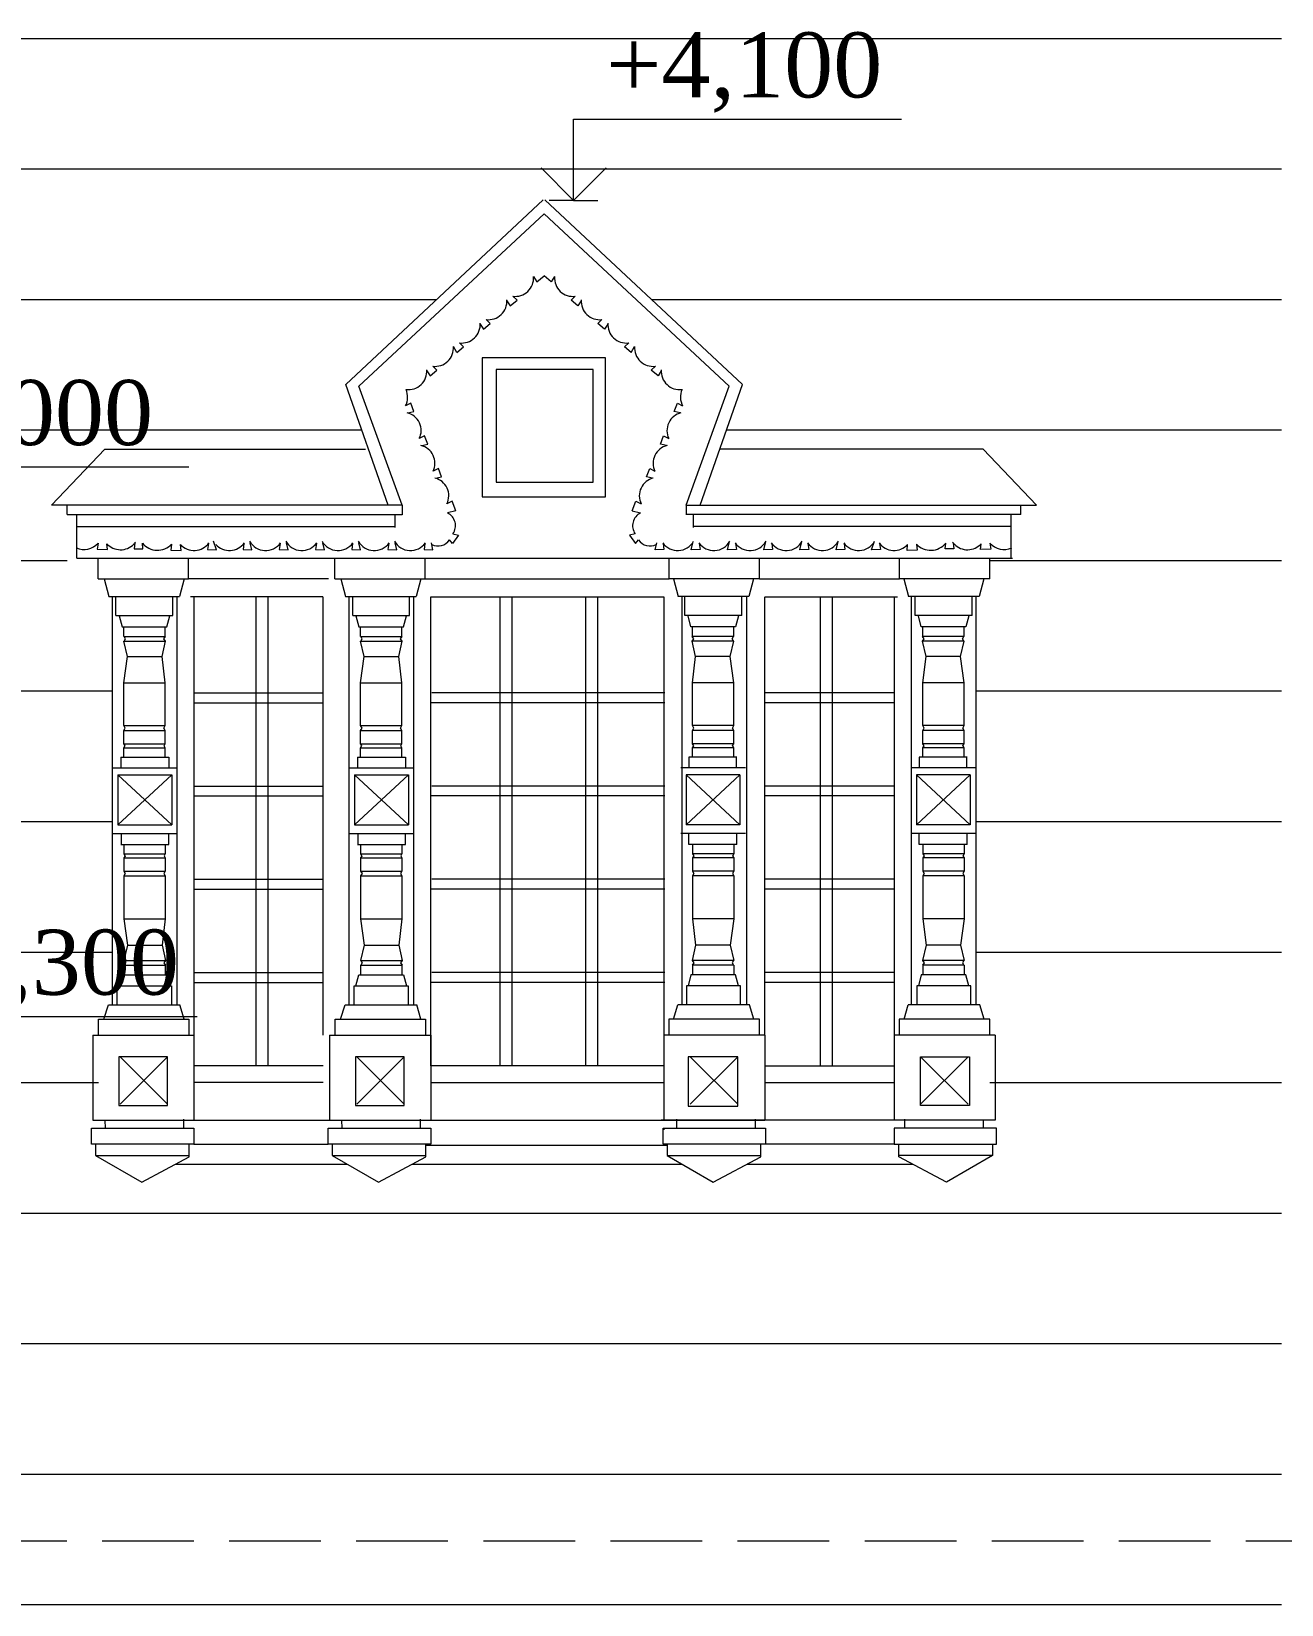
# Model space of a CAD drawing. Header units: millimetres. Extents: x 2399 to 111977, y 1313 to 59551.
# Drawn here: x 94367 to 98215, y 31549 to 36393 of the extents above; entities that cross this region are included whole.
import ezdxf

# ---------------------------------------------------------------- set-up
doc = ezdxf.new("R2010")
doc.units = ezdxf.units.MM
doc.linetypes.add('Невидимая', pattern=[391.222223, 282.222223, -109])
doc.layers.add('dim Level', color=7, linetype='Continuous', lineweight=13)
doc.layers.add('main line', color=7, linetype='Continuous', lineweight=13)
doc.layers.add('hatch1', color=7, linetype='Continuous', lineweight=20, true_color=0x6a6a6a)
doc.styles.add('СГЕНЕРИР_СТИЛЬ_1', font='georgia.ttf')

msp = doc.modelspace()

# ---------------------------------------------------------------- linework, layer by layer
at = {"layer": 'dim Level', "color": 7, "linetype": 'Continuous', "lineweight": 13}
for p, q in [((96035.9725, 35873.1249), (96035.9725, 36123.1249)), ((96035.9725, 36123.1249), (97045.5485, 36123.1249)), ((96035.9725, 35873.1249), (95935.9725, 35973.1249)), ((96135.9725, 35973.1249), (96035.9725, 35873.1249)), ((96035.9725, 35873.1249), (95960.9725, 35873.1249)), ((96035.9725, 35873.1249), (96110.9725, 35873.1249)), ((93791.5169, 35052.6664), (94851.519, 35052.6664)), ((93871.3331, 33360.3535), (94877.0311, 33360.3535))]:
    msp.add_line(p, q, dxfattribs=at)
at = {"layer": 'hatch1', "color": 251, "linetype": 'Continuous', "lineweight": 20, "true_color": 0x6a6a6a}
for p, q in [((95058.0566, 34652.7908), (95058.0566, 33207.9275)), ((95094.9022, 34652.7908), (95094.9022, 33207.9275)), ((95808.6474, 34652.7908), (95808.6474, 33207.9275)), ((95845.493, 34652.7908), (95845.493, 33207.9275)), ((96072.2219, 34652.7908), (96072.2219, 33207.9275)), ((96109.0675, 34652.7908), (96109.0675, 33207.9275)), ((96794.9269, 34652.7908), (96794.9269, 33207.9275)), ((96831.7726, 34652.7908), (96831.7726, 33207.9275)), ((94867.4351, 34356.6717), (95264.9082, 34356.6717)), ((96316.7023, 34356.6717), (95599.1979, 34356.6717)), ((97022.394, 34356.6717), (96624.9209, 34356.6717)), ((94867.4351, 34326.3163), (95264.9082, 34326.3163)), ((96316.7023, 34326.3163), (95596.9639, 34326.3163)), ((97022.394, 34326.3163), (96624.9209, 34326.3163)), ((94867.4351, 34069.5963), (95264.9082, 34069.5963)), ((96316.7023, 34069.5963), (95599.1979, 34069.5963)), ((97022.394, 34069.5963), (96624.9209, 34069.5963)), ((94867.4351, 34039.2408), (95264.9082, 34039.2408)), ((96316.7023, 34039.2408), (95596.9639, 34039.2408)), ((97022.394, 34039.2408), (96624.9209, 34039.2408)), ((94867.4351, 33782.5208), (95264.9082, 33782.5208)), ((96316.7023, 33782.5208), (95599.1979, 33782.5208)), ((97022.394, 33782.5208), (96624.9209, 33782.5208)), ((94867.4351, 33752.1654), (95264.9082, 33752.1654)), ((96316.7023, 33752.1654), (95596.9639, 33752.1654)), ((97022.394, 33752.1654), (96624.9209, 33752.1654)), ((94867.4351, 33495.4454), (95264.9082, 33495.4454)), ((96316.7023, 33495.4454), (95599.1979, 33495.4454)), ((97022.394, 33495.4454), (96624.9209, 33495.4454)), ((94867.4351, 33465.0899), (95264.9082, 33465.0899)), ((96316.7023, 33465.0899), (95596.9639, 33465.0899)), ((97022.394, 33465.0899), (96624.9209, 33465.0899))]:
    msp.add_line(p, q, dxfattribs=at)
at = {"layer": 'main line', "color": 7, "linetype": 'Continuous', "lineweight": 13}
for p, q in [((93664.9716, 36371.6731), (98214.9716, 36371.6731)), ((93664.9716, 35969.8175), (98214.9716, 35969.8175)), ((95334.5149, 35305.8879), (95942.1826, 35874.6615)), ((96555.3142, 35305.8879), (95947.6466, 35874.6615)), ((95374.6475, 35301.3198), (95944.9146, 35831.313)), ((96515.1816, 35301.3198), (95944.9146, 35831.313)), ((95912.5866, 35638.4972), (95922.6018, 35622.4447)), ((95922.6018, 35622.4447), (95944.9146, 35640.7131)), ((95967.2274, 35622.4447), (95944.9146, 35640.7131)), ((95977.2426, 35638.4972), (95967.2274, 35622.4447)), ((93664.9716, 35567.962), (95614.5102, 35567.962)), ((95830.5634, 35564.1269), (95840.5786, 35548.0743)), ((95840.5786, 35548.0743), (95861.7041, 35565.3707)), ((95861.7041, 35565.3707), (95848.6833, 35577.9728)), ((96028.125, 35565.3707), (96041.1458, 35577.9728)), ((96049.2505, 35548.0743), (96028.125, 35565.3707)), ((96059.2658, 35564.1269), (96049.2505, 35548.0743)), ((96275.3189, 35567.962), (98214.9716, 35567.962)), ((95779.542, 35493.5622), (95766.5212, 35506.1643)), ((96110.2871, 35493.5622), (96123.3079, 35506.1643)), ((95748.4013, 35492.3184), (95758.4166, 35476.2659)), ((95758.4166, 35476.2659), (95779.542, 35493.5622)), ((96131.4126, 35476.2659), (96110.2871, 35493.5622)), ((96141.4278, 35492.3184), (96131.4126, 35476.2659)), ((95676.2545, 35404.4574), (95666.1004, 35423.0717)), ((95676.2545, 35404.4574), (95697.38, 35421.7537)), ((95697.38, 35421.7537), (95684.3592, 35434.3558)), ((96192.4492, 35421.7537), (96205.47, 35434.3558)), ((96213.5747, 35404.4574), (96192.4492, 35421.7537)), ((96213.5747, 35404.4574), (96223.7288, 35423.0717)), ((95615.2179, 35349.9452), (95602.1971, 35362.5473)), ((95754.4512, 35388.2633), (95754.4512, 34959.9544)), ((96134.3204, 35388.2633), (95754.4512, 35388.2633)), ((96134.3204, 34959.9544), (96134.3204, 35388.2633)), ((96274.6113, 35349.9452), (96287.6321, 35362.5473)), ((95584.0772, 35348.7014), (95594.0924, 35332.6489)), ((95594.0924, 35332.6489), (95615.2179, 35349.9452)), ((95797.792, 35352.5709), (95797.792, 35005.8447)), ((96096.0785, 35352.5709), (95797.792, 35352.5709)), ((96096.0785, 35005.8447), (96096.0785, 35352.5709)), ((96295.7367, 35332.6489), (96274.6113, 35349.9452)), ((96305.752, 35348.7014), (96295.7367, 35332.6489)), ((95464.8185, 34934.342), (95334.5149, 35305.8879)), ((95464.8185, 34934.342), (95334.5149, 35305.8879)), ((95507.7738, 34934.342), (95374.6475, 35301.3198)), ((96382.0554, 34934.342), (96515.1816, 35301.3198)), ((96425.0107, 34934.342), (96555.3142, 35305.8879)), ((95534.4152, 35248.4025), (95518.378, 35239.9667)), ((95525.8751, 35218.4299), (95544.252, 35222.9332)), ((95544.252, 35222.9332), (95534.4152, 35248.4025)), ((96345.5772, 35222.9332), (96355.414, 35248.4025)), ((96363.954, 35218.4299), (96345.5772, 35222.9332)), ((96355.414, 35248.4025), (96371.4511, 35239.9667)), ((93664.9716, 35166.1065), (95383.5372, 35166.1065)), ((95576.9849, 35147.9292), (95560.9477, 35139.4934)), ((95568.4449, 35117.9566), (95586.8217, 35122.4599)), ((95586.8217, 35122.4599), (95576.9849, 35147.9292)), ((96303.0075, 35122.4599), (96312.8443, 35147.9292)), ((96321.3843, 35117.9566), (96303.0075, 35122.4599)), ((96312.8443, 35147.9292), (96328.8814, 35139.4934)), ((96506.292, 35166.1065), (98214.9716, 35166.1065)), ((94429.3019, 34934.342), (94593.226, 35107.5407)), ((94593.226, 35107.5407), (95394.9116, 35107.5407)), ((97296.6031, 35107.5407), (96485.7526, 35107.5407)), ((97460.5272, 34934.342), (97296.6031, 35107.5407)), ((95619.5546, 35047.4559), (95603.5175, 35039.0201)), ((95611.0146, 35017.4833), (95629.3914, 35021.9866)), ((95629.3914, 35021.9866), (95619.5546, 35047.4559)), ((96260.4377, 35021.9866), (96270.2745, 35047.4559)), ((96278.8146, 35017.4833), (96260.4377, 35021.9866)), ((96270.2745, 35047.4559), (96286.3117, 35039.0201)), ((95797.792, 35005.8447), (96096.0785, 35005.8447)), ((94966.6595, 34934.342), (94429.3019, 34934.342)), ((95507.7738, 34934.342), (94429.3019, 34934.342)), ((94477.1753, 34906.1896), (94477.1753, 34934.342)), ((95507.7738, 34934.342), (95507.7738, 34904.8465)), ((95662.1243, 34946.9826), (95646.0872, 34938.5468)), ((95673.3002, 34917.4254), (95662.1243, 34946.9826)), ((95754.4512, 34959.9544), (96134.3204, 34959.9544)), ((96216.529, 34917.4254), (96227.7048, 34946.9826)), ((96227.7048, 34946.9826), (96243.742, 34938.5468)), ((96382.0554, 34934.342), (97460.5272, 34934.342)), ((96382.0554, 34934.342), (96382.0554, 34904.8465)), ((97412.6539, 34906.1896), (97412.6539, 34934.342)), ((94477.1753, 34906.1896), (95507.7738, 34906.1896)), ((94506.5976, 34771.1319), (94506.5976, 34906.1896)), ((95486.0571, 34906.1896), (95486.0571, 34865.3497)), ((95673.3002, 34917.4254), (95648.171, 34910.707)), ((96216.529, 34917.4254), (96241.6582, 34910.707)), ((97412.6539, 34906.1896), (96382.0554, 34906.1896)), ((96403.7721, 34906.1896), (96403.7721, 34865.3497)), ((97383.2316, 34771.1319), (97383.2316, 34906.1896)), ((94506.5976, 34868.5507), (95486.0571, 34868.5507)), ((95663.2516, 34816.5429), (95653.7062, 34827.8503)), ((95681.8761, 34841.8968), (95663.2516, 34816.5429)), ((95664.5243, 34846.5462), (95681.8761, 34841.8968)), ((96225.3049, 34846.5462), (96207.9531, 34841.8968)), ((96207.9531, 34841.8968), (96226.5775, 34816.5429)), ((96226.5775, 34816.5429), (96236.123, 34827.8503)), ((97383.2316, 34868.5507), (96403.7721, 34868.5507)), ((94572.4279, 34817.3488), (94569.7066, 34798.6249)), ((94569.7066, 34798.6249), (94601.2977, 34797.8933)), ((94601.2977, 34797.8933), (94599.4959, 34815.9241)), ((94685.8249, 34818.8146), (94683.1036, 34800.0907)), ((94683.1036, 34800.0907), (94710.403, 34799.6519)), ((94710.403, 34799.6519), (94708.6012, 34817.6826)), ((94798.6452, 34814.9105), (94795.9239, 34796.1866)), ((94795.9239, 34796.1866), (94827.5149, 34795.4551)), ((94827.5149, 34795.4551), (94825.7131, 34813.4858)), ((94912.0422, 34816.3763), (94909.3209, 34797.6524)), ((94909.3209, 34797.6524), (94936.6203, 34797.2136)), ((94936.6203, 34797.2136), (94927.6917, 34823.714)), ((95021.2471, 34816.3763), (95018.5258, 34797.6524)), ((95018.5258, 34797.6524), (95045.8252, 34797.2136)), ((95045.8252, 34797.2136), (95040.8213, 34819.0214)), ((95132.7272, 34816.3763), (95130.0059, 34797.6524)), ((95130.0059, 34797.6524), (95157.3052, 34797.2136)), ((95157.3052, 34797.2136), (95152.3013, 34819.0214)), ((95244.1564, 34816.3763), (95241.4351, 34797.6524)), ((95241.4351, 34797.6524), (95268.7345, 34797.2136)), ((95268.7345, 34797.2136), (95263.7305, 34819.0214)), ((95355.5856, 34816.3763), (95352.8643, 34797.6524)), ((95352.8643, 34797.6524), (95380.1637, 34797.2136)), ((95380.1637, 34797.2136), (95375.1597, 34819.0214)), ((95467.0148, 34816.3763), (95464.2935, 34797.6524)), ((95464.2935, 34797.6524), (95491.5929, 34797.2136)), ((95491.5929, 34797.2136), (95486.5889, 34819.0214)), ((95578.444, 34816.3763), (95575.7227, 34797.6524)), ((95575.7227, 34797.6524), (95603.0221, 34797.2136)), ((95603.0221, 34797.2136), (95598.0181, 34819.0214)), ((96286.8071, 34797.2136), (96291.811, 34819.0214)), ((96314.1064, 34797.6524), (96286.8071, 34797.2136)), ((96311.3851, 34816.3763), (96314.1064, 34797.6524)), ((96398.2363, 34797.2136), (96403.2402, 34819.0214)), ((96425.5357, 34797.6524), (96398.2363, 34797.2136)), ((96422.8143, 34816.3763), (96425.5357, 34797.6524)), ((96509.6655, 34797.2136), (96514.6694, 34819.0214)), ((96536.9649, 34797.6524), (96509.6655, 34797.2136)), ((96534.2436, 34816.3763), (96536.9649, 34797.6524)), ((96621.0947, 34797.2136), (96626.0987, 34819.0214)), ((96648.3941, 34797.6524), (96621.0947, 34797.2136)), ((96645.6728, 34816.3763), (96648.3941, 34797.6524)), ((96732.5239, 34797.2136), (96737.5279, 34819.0214)), ((96759.8233, 34797.6524), (96732.5239, 34797.2136)), ((96757.102, 34816.3763), (96759.8233, 34797.6524)), ((96843.9531, 34797.2136), (96848.9571, 34819.0214)), ((96871.2525, 34797.6524), (96843.9531, 34797.2136)), ((96868.5312, 34816.3763), (96871.2525, 34797.6524)), ((96953.2089, 34797.2136), (96962.1375, 34823.714)), ((96980.5083, 34797.6524), (96953.2089, 34797.2136)), ((96977.787, 34816.3763), (96980.5083, 34797.6524)), ((97062.3142, 34795.4551), (97064.116, 34813.4858)), ((97093.9053, 34796.1866), (97062.3142, 34795.4551)), ((97091.184, 34814.9105), (97093.9053, 34796.1866)), ((97179.4262, 34799.6519), (97181.228, 34817.6826)), ((97206.7256, 34800.0907), (97179.4262, 34799.6519)), ((97204.0043, 34818.8146), (97206.7256, 34800.0907)), ((97288.5315, 34797.8933), (97290.3333, 34815.9241)), ((97320.1226, 34798.6249), (97288.5315, 34797.8933)), ((97317.4013, 34817.3488), (97320.1226, 34798.6249)), ((93664.9716, 34764.2509), (94477.1753, 34764.2509)), ((94506.5976, 34771.1319), (97386.6401, 34771.1319)), ((94572.4542, 34707.296), (94572.4542, 34771.1319)), ((94850.3493, 34707.296), (94850.3493, 34771.1319)), ((95301.0071, 34707.296), (95301.0071, 34771.1319)), ((95578.9022, 34707.296), (95578.9022, 34771.1319)), ((96330.3947, 34707.296), (96330.3947, 34771.1319)), ((96608.2898, 34707.296), (96608.2898, 34771.1319)), ((97039.4799, 34707.296), (97039.4799, 34771.1319)), ((97317.375, 34707.296), (97317.375, 34771.1319)), ((97317.375, 34764.2509), (98214.9716, 34764.2509)), ((94572.4542, 34707.296), (94850.3493, 34707.296)), ((94590.781, 34707.296), (94605.1095, 34653.8215)), ((94837.5845, 34707.296), (94823.2561, 34653.8215)), ((95281.5394, 34707.296), (94850.3493, 34707.296)), ((95301.0071, 34707.296), (95578.9022, 34707.296)), ((95319.3339, 34707.296), (95333.6624, 34653.8215)), ((95566.1374, 34707.296), (95551.809, 34653.8215)), ((95578.9022, 34707.296), (96330.3947, 34707.296)), ((96608.2898, 34707.296), (96330.3947, 34707.296)), ((96343.1594, 34707.296), (96357.4879, 34653.8215)), ((96589.9629, 34707.296), (96575.6345, 34653.8215)), ((96608.2898, 34707.296), (97039.4799, 34707.296)), ((97317.375, 34707.296), (97039.4799, 34707.296)), ((97052.2446, 34707.296), (97066.5731, 34653.8215)), ((97299.0481, 34707.296), (97284.7197, 34653.8215)), ((94605.1095, 34653.8215), (94823.2561, 34653.8215)), ((94615.517, 34653.8215), (94615.517, 33395.6721)), ((94627.2956, 34594.9878), (94627.2956, 34652.4301)), ((94802.3577, 34594.9878), (94802.3577, 34653.8215)), ((94814.9083, 34653.8215), (94814.9083, 33395.6721)), ((95263.8257, 34652.7908), (94856.9115, 34652.7908)), ((94867.4351, 34652.7908), (94867.4351, 33302.48)), ((95264.9082, 33302.48), (95264.9082, 34652.7908)), ((95333.6624, 34653.8215), (95551.809, 34653.8215)), ((95344.0698, 34653.8215), (95344.0698, 33395.6721)), ((95355.8485, 34594.9878), (95355.8485, 34652.4301)), ((95530.9105, 34594.9878), (95530.9105, 34653.8215)), ((95543.4612, 34653.8215), (95543.4612, 33395.6721)), ((95595.988, 34652.7908), (96313.4925, 34652.7908)), ((95595.988, 33207.9275), (95595.988, 34652.7908)), ((96313.4925, 34652.7908), (96313.4925, 33207.9275)), ((96575.6345, 34653.8215), (96357.4879, 34653.8215)), ((96368.7455, 34653.8215), (96368.7455, 33395.6721)), ((96378.3863, 34594.9878), (96378.3863, 34653.8215)), ((96553.4483, 34594.9878), (96553.4483, 34652.4301)), ((96568.1368, 34653.8215), (96568.1368, 33395.6721)), ((96624.9209, 33302.48), (96624.9209, 34652.7908)), ((96626.0035, 34652.7908), (97032.9177, 34652.7908)), ((97022.394, 34652.7908), (97022.394, 33302.48)), ((97284.7197, 34653.8215), (97066.5731, 34653.8215)), ((97074.9209, 34653.8215), (97074.9209, 33395.6721)), ((97087.4715, 34594.9878), (97087.4715, 34653.8215)), ((97262.5335, 34594.9878), (97262.5335, 34652.4301)), ((97274.3122, 34653.8215), (97274.3122, 33395.6721)), ((94627.2956, 34594.9878), (94802.3577, 34594.9878)), ((94637.1828, 34593.6909), (94646.1431, 34560.2507)), ((94783.5899, 34560.2507), (94792.5502, 34593.6909)), ((95355.8485, 34594.9878), (95530.9105, 34594.9878)), ((95365.7357, 34593.6909), (95374.696, 34560.2507)), ((95512.1428, 34560.2507), (95521.103, 34593.6909)), ((96553.4483, 34594.9878), (96378.3863, 34594.9878)), ((96397.1541, 34560.2507), (96388.1938, 34593.6909)), ((96543.5611, 34593.6909), (96534.6009, 34560.2507)), ((97262.5335, 34594.9878), (97087.4715, 34594.9878)), ((97106.2393, 34560.2507), (97097.279, 34593.6909)), ((97252.6463, 34593.6909), (97243.6861, 34560.2507)), ((94646.1431, 34560.2507), (94783.5899, 34560.2507)), ((94651.864, 34530.5566), (94651.864, 34560.2507)), ((94779.1049, 34529.8867), (94779.1049, 34560.2507)), ((95374.696, 34560.2507), (95512.1428, 34560.2507)), ((95380.4169, 34530.5566), (95380.4169, 34560.2507)), ((95507.6578, 34529.8867), (95507.6578, 34560.2507)), ((96534.6009, 34560.2507), (96397.1541, 34560.2507)), ((96401.6391, 34529.8867), (96401.6391, 34560.2507)), ((96528.88, 34530.5566), (96528.88, 34560.2507)), ((97243.6861, 34560.2507), (97106.2393, 34560.2507)), ((97110.7243, 34529.8867), (97110.7243, 34560.2507)), ((97237.9652, 34530.5566), (97237.9652, 34560.2507)), ((94651.864, 34530.5566), (94779.5077, 34530.5566)), ((94651.864, 34515.8953), (94779.5077, 34515.8953)), ((94662.6169, 34468.966), (94651.864, 34515.8953)), ((94656.4365, 34523.1175), (94652.2668, 34530.5566)), ((94652.2668, 34515.8953), (94656.4365, 34523.1175)), ((94769.1575, 34468.966), (94779.9105, 34515.8953)), ((94774.9932, 34523.0484), (94779.5077, 34530.5566)), ((94779.5077, 34515.8953), (94774.9932, 34523.0484)), ((94779.1049, 34512.3795), (94779.1049, 34516.5335)), ((95380.4169, 34530.5566), (95508.0606, 34530.5566)), ((95391.1698, 34468.966), (95380.4169, 34515.8953)), ((95380.4169, 34515.8953), (95508.0606, 34515.8953)), ((95384.9894, 34523.1175), (95380.8196, 34530.5566)), ((95380.8196, 34515.8953), (95384.9894, 34523.1175)), ((95497.7104, 34468.966), (95508.4633, 34515.8953)), ((95503.5461, 34523.0484), (95508.0606, 34530.5566)), ((95508.0606, 34515.8953), (95503.5461, 34523.0484)), ((95507.6578, 34512.3795), (95507.6578, 34516.5335)), ((96411.5864, 34468.966), (96400.8335, 34515.8953)), ((96405.7508, 34523.0484), (96401.2363, 34530.5566)), ((96528.88, 34530.5566), (96401.2363, 34530.5566)), ((96401.2363, 34515.8953), (96405.7508, 34523.0484)), ((96528.88, 34515.8953), (96401.2363, 34515.8953)), ((96401.6391, 34512.3795), (96401.6391, 34516.5335)), ((96518.1271, 34468.966), (96528.88, 34515.8953)), ((96524.3074, 34523.1175), (96528.4772, 34530.5566)), ((96528.4772, 34515.8953), (96524.3074, 34523.1175)), ((97120.6716, 34468.966), (97109.9187, 34515.8953)), ((97114.836, 34523.0484), (97110.3215, 34530.5566)), ((97237.9652, 34530.5566), (97110.3215, 34530.5566)), ((97110.3215, 34515.8953), (97114.836, 34523.0484)), ((97237.9652, 34515.8953), (97110.3215, 34515.8953)), ((97110.7243, 34512.3795), (97110.7243, 34516.5335)), ((97227.2123, 34468.966), (97237.9652, 34515.8953)), ((97233.3926, 34523.1175), (97237.5624, 34530.5566)), ((97237.5624, 34515.8953), (97233.3926, 34523.1175)), ((94651.864, 34387.5175), (94662.6169, 34468.966)), ((94662.6169, 34468.966), (94769.1575, 34468.966)), ((94779.1049, 34387.5175), (94769.1575, 34468.966)), ((95380.4169, 34387.5175), (95391.1698, 34468.966)), ((95391.1698, 34468.966), (95497.7104, 34468.966)), ((95507.6578, 34387.5175), (95497.7104, 34468.966)), ((96401.6391, 34387.5175), (96411.5864, 34468.966)), ((96518.1271, 34468.966), (96411.5864, 34468.966)), ((96528.88, 34387.5175), (96518.1271, 34468.966)), ((97110.7243, 34387.5175), (97120.6716, 34468.966)), ((97227.2123, 34468.966), (97120.6716, 34468.966)), ((97237.9652, 34387.5175), (97227.2123, 34468.966)), ((93664.9716, 34362.3954), (94615.517, 34362.3954)), ((94651.864, 34255.8672), (94651.864, 34387.5175)), ((94651.864, 34387.5175), (94779.9105, 34387.5175)), ((94779.1049, 34255.8672), (94779.1049, 34387.5175)), ((95380.4169, 34387.5175), (95508.4633, 34387.5175)), ((95380.4169, 34255.8672), (95380.4169, 34387.5175)), ((95507.6578, 34255.8672), (95507.6578, 34387.5175)), ((96528.88, 34387.5175), (96400.8335, 34387.5175)), ((96401.6391, 34255.8672), (96401.6391, 34387.5175)), ((96528.88, 34255.8672), (96528.88, 34387.5175)), ((97237.9652, 34387.5175), (97109.9187, 34387.5175)), ((97110.7243, 34255.8672), (97110.7243, 34387.5175)), ((97237.9652, 34255.8672), (97237.9652, 34387.5175)), ((97274.3122, 34362.3954), (98214.9716, 34362.3954)), ((94656.0337, 34248.4281), (94651.864, 34255.8672)), ((94651.864, 34255.8672), (94779.1049, 34255.8672)), ((94651.864, 34241.2059), (94656.0337, 34248.4281)), ((94774.5904, 34248.359), (94779.1049, 34255.8672)), ((94779.1049, 34241.2059), (94774.5904, 34248.359)), ((95384.5866, 34248.4281), (95380.4169, 34255.8672)), ((95380.4169, 34255.8672), (95507.6578, 34255.8672)), ((95380.4169, 34241.2059), (95384.5866, 34248.4281)), ((95503.1433, 34248.359), (95507.6578, 34255.8672)), ((95507.6578, 34241.2059), (95503.1433, 34248.359)), ((96406.1535, 34248.359), (96401.6391, 34255.8672)), ((96528.88, 34255.8672), (96401.6391, 34255.8672)), ((96401.6391, 34241.2059), (96406.1535, 34248.359)), ((96524.7102, 34248.4281), (96528.88, 34255.8672)), ((96528.88, 34241.2059), (96524.7102, 34248.4281)), ((97237.9652, 34255.8672), (97110.7243, 34255.8672)), ((97115.2387, 34248.359), (97110.7243, 34255.8672)), ((97110.7243, 34241.2059), (97115.2387, 34248.359)), ((97233.7954, 34248.4281), (97237.9652, 34255.8672)), ((97237.9652, 34241.2059), (97233.7954, 34248.4281)), ((94651.864, 34199.9413), (94651.864, 34241.2059)), ((94651.864, 34241.2059), (94779.1049, 34241.2059)), ((94656.0125, 34194.3957), (94651.864, 34199.9413)), ((94651.864, 34199.9413), (94779.1049, 34199.9413)), ((94775.2105, 34193.9555), (94779.1049, 34199.9413)), ((94779.1049, 34199.9413), (94779.1049, 34241.2059)), ((95380.4169, 34199.9413), (95380.4169, 34241.2059)), ((95380.4169, 34241.2059), (95507.6578, 34241.2059)), ((95384.5653, 34194.3957), (95380.4169, 34199.9413)), ((95380.4169, 34199.9413), (95507.6578, 34199.9413)), ((95503.7634, 34193.9555), (95507.6578, 34199.9413)), ((95507.6578, 34199.9413), (95507.6578, 34241.2059)), ((96401.6391, 34199.9413), (96401.6391, 34241.2059)), ((96528.88, 34241.2059), (96401.6391, 34241.2059)), ((96405.5334, 34193.9555), (96401.6391, 34199.9413)), ((96528.88, 34199.9413), (96401.6391, 34199.9413)), ((96524.7315, 34194.3957), (96528.88, 34199.9413)), ((96528.88, 34199.9413), (96528.88, 34241.2059)), ((97237.9652, 34241.2059), (97110.7243, 34241.2059)), ((97110.7243, 34199.9413), (97110.7243, 34241.2059)), ((97237.9652, 34199.9413), (97110.7243, 34199.9413)), ((97114.6186, 34193.9555), (97110.7243, 34199.9413)), ((97233.8167, 34194.3957), (97237.9652, 34199.9413)), ((97237.9652, 34199.9413), (97237.9652, 34241.2059)), ((94642.5729, 34158.6767), (94789.7974, 34158.6767)), ((94642.5729, 34158.6767), (94789.7974, 34158.6767)), ((94643.1624, 34125.5067), (94643.1624, 34158.6767)), ((94643.1624, 34125.5067), (94643.1624, 34158.6767)), ((94651.864, 34187.2103), (94656.0125, 34194.3957)), ((94651.864, 34158.6767), (94651.864, 34187.2103)), ((94651.864, 34187.2103), (94779.1049, 34187.2103)), ((94779.1049, 34187.2103), (94775.2105, 34193.9555)), ((94779.1049, 34158.6767), (94779.1049, 34187.2103)), ((94789.7974, 34158.6767), (94789.7974, 34125.5067)), ((95371.1257, 34158.6767), (95518.3503, 34158.6767)), ((95371.1257, 34158.6767), (95518.3503, 34158.6767)), ((95371.7153, 34125.5067), (95371.7153, 34158.6767)), ((95371.7153, 34125.5067), (95371.7153, 34158.6767)), ((95380.4169, 34187.2103), (95384.5653, 34194.3957)), ((95380.4169, 34158.6767), (95380.4169, 34187.2103)), ((95380.4169, 34187.2103), (95507.6578, 34187.2103)), ((95507.6578, 34187.2103), (95503.7634, 34193.9555)), ((95507.6578, 34158.6767), (95507.6578, 34187.2103)), ((95518.3503, 34158.6767), (95518.3503, 34125.5067)), ((96390.9466, 34158.6767), (96390.9466, 34125.5067)), ((96538.1711, 34158.6767), (96390.9466, 34158.6767)), ((96538.1711, 34158.6767), (96390.9466, 34158.6767)), ((96401.6391, 34187.2103), (96405.5334, 34193.9555)), ((96401.6391, 34158.6767), (96401.6391, 34187.2103)), ((96528.88, 34187.2103), (96401.6391, 34187.2103)), ((96528.88, 34187.2103), (96524.7315, 34194.3957)), ((96528.88, 34158.6767), (96528.88, 34187.2103)), ((96537.5816, 34125.5067), (96537.5816, 34158.6767)), ((96537.5816, 34125.5067), (96537.5816, 34158.6767)), ((97100.0318, 34158.6767), (97100.0318, 34125.5067)), ((97247.2563, 34158.6767), (97100.0318, 34158.6767)), ((97247.2563, 34158.6767), (97100.0318, 34158.6767)), ((97110.7243, 34187.2103), (97114.6186, 34193.9555)), ((97237.9652, 34187.2103), (97110.7243, 34187.2103)), ((97110.7243, 34158.6767), (97110.7243, 34187.2103)), ((97237.9652, 34187.2103), (97233.8167, 34194.3957)), ((97237.9652, 34158.6767), (97237.9652, 34187.2103)), ((97246.6668, 34125.5067), (97246.6668, 34158.6767)), ((97246.6668, 34125.5067), (97246.6668, 34158.6767)), ((94615.517, 34125.5067), (94814.9083, 34125.5067)), ((94633.0709, 34104.0316), (94798.7035, 34104.0316)), ((94633.0709, 34104.0316), (94633.0709, 33950.465)), ((94798.7035, 34104.0316), (94633.0709, 33950.465)), ((94633.0709, 34104.0316), (94798.7035, 33950.465)), ((94798.7035, 34104.0316), (94798.7035, 33950.465)), ((95344.0698, 34125.5067), (95543.4612, 34125.5067)), ((95361.6238, 34104.0316), (95527.2564, 33950.465)), ((95527.2564, 34104.0316), (95361.6238, 33950.465)), ((95361.6238, 34104.0316), (95527.2564, 34104.0316)), ((95361.6238, 34104.0316), (95361.6238, 33950.465)), ((95527.2564, 34104.0316), (95527.2564, 33950.465)), ((96565.227, 34125.5067), (96365.8357, 34125.5067)), ((96382.0405, 34104.0316), (96547.673, 33950.465)), ((96547.673, 34104.0316), (96382.0405, 33950.465)), ((96547.673, 34104.0316), (96382.0405, 34104.0316)), ((96382.0405, 34104.0316), (96382.0405, 33950.465)), ((96547.673, 34104.0316), (96547.673, 33950.465)), ((97274.3122, 34125.5067), (97074.9209, 34125.5067)), ((97091.1257, 34104.0316), (97091.1257, 33950.465)), ((97256.7582, 34104.0316), (97091.1257, 33950.465)), ((97091.1257, 34104.0316), (97256.7582, 33950.465)), ((97256.7582, 34104.0316), (97091.1257, 34104.0316)), ((97256.7582, 34104.0316), (97256.7582, 33950.465)), ((93664.9716, 33960.5398), (94615.517, 33960.5398)), ((97274.3122, 33960.5398), (98214.9716, 33960.5398)), ((94615.517, 33923.1001), (94814.9083, 33923.1001)), ((94633.0709, 33950.465), (94798.7035, 33950.465)), ((94643.1624, 33923.1001), (94643.1624, 33889.9301)), ((94789.7974, 33889.9301), (94789.7974, 33923.1001)), ((95344.0698, 33923.1001), (95543.4612, 33923.1001)), ((95361.6238, 33950.465), (95527.2564, 33950.465)), ((95371.7153, 33923.1001), (95371.7153, 33889.9301)), ((95518.3503, 33889.9301), (95518.3503, 33923.1001)), ((96565.227, 33923.1001), (96365.8357, 33923.1001)), ((96547.673, 33950.465), (96382.0405, 33950.465)), ((96390.9466, 33889.9301), (96390.9466, 33923.1001)), ((96537.5816, 33923.1001), (96537.5816, 33889.9301)), ((97274.3122, 33923.1001), (97074.9209, 33923.1001)), ((97256.7582, 33950.465), (97091.1257, 33950.465)), ((97100.0318, 33889.9301), (97100.0318, 33923.1001)), ((97246.6668, 33923.1001), (97246.6668, 33889.9301)), ((94642.5729, 33889.9301), (94789.7974, 33889.9301)), ((94651.864, 33889.9301), (94651.864, 33861.3965)), ((94651.864, 33861.3965), (94779.1049, 33861.3965)), ((94651.864, 33861.3965), (94656.0125, 33854.2111)), ((94779.1049, 33861.3965), (94775.2105, 33854.6512)), ((94779.1049, 33889.9301), (94779.1049, 33861.3965)), ((95371.1257, 33889.9301), (95518.3503, 33889.9301)), ((95380.4169, 33889.9301), (95380.4169, 33861.3965)), ((95380.4169, 33861.3965), (95507.6578, 33861.3965)), ((95380.4169, 33861.3965), (95384.5653, 33854.2111)), ((95507.6578, 33861.3965), (95503.7634, 33854.6512)), ((95507.6578, 33889.9301), (95507.6578, 33861.3965)), ((96538.1711, 33889.9301), (96390.9466, 33889.9301)), ((96401.6391, 33889.9301), (96401.6391, 33861.3965)), ((96401.6391, 33861.3965), (96405.5334, 33854.6512)), ((96528.88, 33861.3965), (96401.6391, 33861.3965)), ((96528.88, 33861.3965), (96524.7315, 33854.2111)), ((96528.88, 33889.9301), (96528.88, 33861.3965)), ((97247.2563, 33889.9301), (97100.0318, 33889.9301)), ((97110.7243, 33889.9301), (97110.7243, 33861.3965)), ((97110.7243, 33861.3965), (97114.6186, 33854.6512)), ((97237.9652, 33861.3965), (97110.7243, 33861.3965)), ((97237.9652, 33861.3965), (97233.8167, 33854.2111)), ((97237.9652, 33889.9301), (97237.9652, 33861.3965)), ((94656.0125, 33854.2111), (94651.864, 33848.6655)), ((94651.864, 33848.6655), (94651.864, 33807.4008)), ((94651.864, 33848.6655), (94779.1049, 33848.6655)), ((94775.2105, 33854.6512), (94779.1049, 33848.6655)), ((94779.1049, 33848.6655), (94779.1049, 33807.4008)), ((95384.5653, 33854.2111), (95380.4169, 33848.6655)), ((95380.4169, 33848.6655), (95380.4169, 33807.4008)), ((95380.4169, 33848.6655), (95507.6578, 33848.6655)), ((95503.7634, 33854.6512), (95507.6578, 33848.6655)), ((95507.6578, 33848.6655), (95507.6578, 33807.4008)), ((96405.5334, 33854.6512), (96401.6391, 33848.6655)), ((96401.6391, 33848.6655), (96401.6391, 33807.4008)), ((96528.88, 33848.6655), (96401.6391, 33848.6655)), ((96524.7315, 33854.2111), (96528.88, 33848.6655)), ((96528.88, 33848.6655), (96528.88, 33807.4008)), ((97114.6186, 33854.6512), (97110.7243, 33848.6655)), ((97237.9652, 33848.6655), (97110.7243, 33848.6655)), ((97110.7243, 33848.6655), (97110.7243, 33807.4008)), ((97233.8167, 33854.2111), (97237.9652, 33848.6655)), ((97237.9652, 33848.6655), (97237.9652, 33807.4008)), ((94651.864, 33807.4008), (94656.0337, 33800.1786)), ((94651.864, 33807.4008), (94779.1049, 33807.4008)), ((94656.0337, 33800.1786), (94651.864, 33792.7395)), ((94651.864, 33792.7395), (94651.864, 33661.0893)), ((94651.864, 33792.7395), (94779.1049, 33792.7395)), ((94779.1049, 33807.4008), (94774.5904, 33800.2478)), ((94774.5904, 33800.2478), (94779.1049, 33792.7395)), ((94779.1049, 33792.7395), (94779.1049, 33661.0893)), ((95380.4169, 33807.4008), (95384.5866, 33800.1786)), ((95380.4169, 33807.4008), (95507.6578, 33807.4008)), ((95384.5866, 33800.1786), (95380.4169, 33792.7395)), ((95380.4169, 33792.7395), (95507.6578, 33792.7395)), ((95380.4169, 33792.7395), (95380.4169, 33661.0893)), ((95507.6578, 33807.4008), (95503.1433, 33800.2478)), ((95503.1433, 33800.2478), (95507.6578, 33792.7395)), ((95507.6578, 33792.7395), (95507.6578, 33661.0893)), ((96401.6391, 33807.4008), (96406.1535, 33800.2478)), ((96528.88, 33807.4008), (96401.6391, 33807.4008)), ((96406.1535, 33800.2478), (96401.6391, 33792.7395)), ((96401.6391, 33792.7395), (96401.6391, 33661.0893)), ((96528.88, 33792.7395), (96401.6391, 33792.7395)), ((96528.88, 33807.4008), (96524.7102, 33800.1786)), ((96524.7102, 33800.1786), (96528.88, 33792.7395)), ((96528.88, 33792.7395), (96528.88, 33661.0893)), ((97237.9652, 33807.4008), (97110.7243, 33807.4008)), ((97110.7243, 33807.4008), (97115.2387, 33800.2478)), ((97115.2387, 33800.2478), (97110.7243, 33792.7395)), ((97110.7243, 33792.7395), (97110.7243, 33661.0893)), ((97237.9652, 33792.7395), (97110.7243, 33792.7395)), ((97237.9652, 33807.4008), (97233.7954, 33800.1786)), ((97233.7954, 33800.1786), (97237.9652, 33792.7395)), ((97237.9652, 33792.7395), (97237.9652, 33661.0893)), ((94651.864, 33661.0893), (94662.6169, 33579.6407)), ((94651.864, 33661.0893), (94779.9105, 33661.0893)), ((94779.1049, 33661.0893), (94769.1575, 33579.6407)), ((95380.4169, 33661.0893), (95391.1698, 33579.6407)), ((95380.4169, 33661.0893), (95508.4633, 33661.0893)), ((95507.6578, 33661.0893), (95497.7104, 33579.6407)), ((96528.88, 33661.0893), (96400.8335, 33661.0893)), ((96401.6391, 33661.0893), (96411.5864, 33579.6407)), ((96528.88, 33661.0893), (96518.1271, 33579.6407)), ((97237.9652, 33661.0893), (97109.9187, 33661.0893)), ((97110.7243, 33661.0893), (97120.6716, 33579.6407)), ((97237.9652, 33661.0893), (97227.2123, 33579.6407)), ((94662.6169, 33579.6407), (94651.864, 33532.7114)), ((94662.6169, 33579.6407), (94769.1575, 33579.6407)), ((94769.1575, 33579.6407), (94779.9105, 33532.7114)), ((95391.1698, 33579.6407), (95380.4169, 33532.7114)), ((95391.1698, 33579.6407), (95497.7104, 33579.6407)), ((95497.7104, 33579.6407), (95508.4633, 33532.7114)), ((96411.5864, 33579.6407), (96400.8335, 33532.7114)), ((96518.1271, 33579.6407), (96411.5864, 33579.6407)), ((96518.1271, 33579.6407), (96528.88, 33532.7114)), ((97120.6716, 33579.6407), (97109.9187, 33532.7114)), ((97227.2123, 33579.6407), (97120.6716, 33579.6407)), ((97227.2123, 33579.6407), (97237.9652, 33532.7114)), ((93664.9716, 33558.6843), (94615.517, 33558.6843)), ((94651.864, 33532.7114), (94779.5077, 33532.7114)), ((94652.2668, 33532.7114), (94656.4365, 33525.4892)), ((94656.4365, 33525.4892), (94652.2668, 33518.0501)), ((94779.5077, 33532.7114), (94774.9932, 33525.5584)), ((94774.9932, 33525.5584), (94779.5077, 33518.0501)), ((94779.1049, 33536.2272), (94779.1049, 33532.0732)), ((95380.4169, 33532.7114), (95508.0606, 33532.7114)), ((95380.8196, 33532.7114), (95384.9894, 33525.4892)), ((95384.9894, 33525.4892), (95380.8196, 33518.0501)), ((95508.0606, 33532.7114), (95503.5461, 33525.5584)), ((95503.5461, 33525.5584), (95508.0606, 33518.0501)), ((95507.6578, 33536.2272), (95507.6578, 33532.0732)), ((96401.2363, 33532.7114), (96405.7508, 33525.5584)), ((96528.88, 33532.7114), (96401.2363, 33532.7114)), ((96405.7508, 33525.5584), (96401.2363, 33518.0501)), ((96401.6391, 33536.2272), (96401.6391, 33532.0732)), ((96528.4772, 33532.7114), (96524.3074, 33525.4892)), ((96524.3074, 33525.4892), (96528.4772, 33518.0501)), ((97110.3215, 33532.7114), (97114.836, 33525.5584)), ((97237.9652, 33532.7114), (97110.3215, 33532.7114)), ((97114.836, 33525.5584), (97110.3215, 33518.0501)), ((97110.7243, 33536.2272), (97110.7243, 33532.0732)), ((97237.5624, 33532.7114), (97233.3926, 33525.4892)), ((97233.3926, 33525.4892), (97237.5624, 33518.0501)), ((97274.3122, 33558.6843), (98214.9716, 33558.6843)), ((94637.1828, 33454.9159), (94646.1431, 33488.3561)), ((94646.1431, 33488.3561), (94783.5899, 33488.3561)), ((94651.864, 33518.0501), (94651.864, 33488.3561)), ((94651.864, 33518.0501), (94779.5077, 33518.0501)), ((94779.1049, 33518.72), (94779.1049, 33488.3561)), ((94783.5899, 33488.3561), (94792.5502, 33454.9159)), ((95365.7357, 33454.9159), (95374.696, 33488.3561)), ((95374.696, 33488.3561), (95512.1428, 33488.3561)), ((95380.4169, 33518.0501), (95508.0606, 33518.0501)), ((95380.4169, 33518.0501), (95380.4169, 33488.3561)), ((95507.6578, 33518.72), (95507.6578, 33488.3561)), ((95512.1428, 33488.3561), (95521.103, 33454.9159)), ((96397.1541, 33488.3561), (96388.1938, 33454.9159)), ((96534.6009, 33488.3561), (96397.1541, 33488.3561)), ((96528.88, 33518.0501), (96401.2363, 33518.0501)), ((96401.6391, 33518.72), (96401.6391, 33488.3561)), ((96528.88, 33518.0501), (96528.88, 33488.3561)), ((96543.5611, 33454.9159), (96534.6009, 33488.3561)), ((97106.2393, 33488.3561), (97097.279, 33454.9159)), ((97243.6861, 33488.3561), (97106.2393, 33488.3561)), ((97237.9652, 33518.0501), (97110.3215, 33518.0501)), ((97110.7243, 33518.72), (97110.7243, 33488.3561)), ((97237.9652, 33518.0501), (97237.9652, 33488.3561)), ((97252.6463, 33454.9159), (97243.6861, 33488.3561)), ((94631.4163, 33454.9159), (94797.7251, 33454.9159)), ((94631.4163, 33395.6721), (94631.4163, 33454.9159)), ((94797.7251, 33454.9159), (94797.7251, 33395.6721)), ((95359.9691, 33454.9159), (95526.278, 33454.9159)), ((95359.9691, 33395.6721), (95359.9691, 33454.9159)), ((95526.278, 33454.9159), (95526.278, 33395.6721)), ((96383.0188, 33454.9159), (96383.0188, 33395.6721)), ((96549.3277, 33454.9159), (96383.0188, 33454.9159)), ((96549.3277, 33395.6721), (96549.3277, 33454.9159)), ((97092.104, 33454.9159), (97092.104, 33395.6721)), ((97258.4129, 33454.9159), (97092.104, 33454.9159)), ((97258.4129, 33395.6721), (97258.4129, 33454.9159)), ((94589.8286, 33351.4912), (94603.7612, 33395.6721)), ((94603.7612, 33395.6721), (94824.3482, 33395.6721)), ((94651.864, 33395.6721), (94651.864, 33395.2287)), ((94779.1049, 33395.6721), (94779.1049, 33395.2287)), ((94836.886, 33351.4912), (94824.3482, 33395.6721)), ((95318.3814, 33351.4912), (95332.3141, 33395.6721)), ((95332.3141, 33395.6721), (95552.9011, 33395.6721)), ((95380.4169, 33395.6721), (95380.4169, 33395.2287)), ((95507.6578, 33395.6721), (95507.6578, 33395.2287)), ((95565.4388, 33351.4912), (95552.9011, 33395.6721)), ((96343.858, 33351.4912), (96356.3958, 33395.6721)), ((96576.9827, 33395.6721), (96356.3958, 33395.6721)), ((96401.6391, 33395.6721), (96401.6391, 33395.2287)), ((96528.88, 33395.6721), (96528.88, 33395.2287)), ((96590.9154, 33351.4912), (96576.9827, 33395.6721)), ((97052.9432, 33351.4912), (97065.4809, 33395.6721)), ((97286.0679, 33395.6721), (97065.4809, 33395.6721)), ((97110.7243, 33395.6721), (97110.7243, 33395.2287)), ((97237.9652, 33395.6721), (97237.9652, 33395.2287)), ((97300.0006, 33351.4912), (97286.0679, 33395.6721)), ((94573.0703, 33302.48), (94573.0703, 33351.4912)), ((94573.0703, 33351.4912), (94851.8668, 33351.4912)), ((94851.8668, 33351.4912), (94851.8668, 33302.48)), ((95301.6232, 33351.4912), (95580.4197, 33351.4912)), ((95301.6232, 33302.48), (95301.6232, 33351.4912)), ((95580.4197, 33351.4912), (95580.4197, 33302.48)), ((96607.6737, 33351.4912), (96328.8771, 33351.4912)), ((96328.8771, 33351.4912), (96328.8771, 33302.48)), ((96607.6737, 33302.48), (96607.6737, 33351.4912)), ((97037.9623, 33351.4912), (97037.9623, 33302.48)), ((97316.7589, 33351.4912), (97037.9623, 33351.4912)), ((97316.7589, 33302.48), (97316.7589, 33351.4912)), ((94555.823, 33302.48), (94555.823, 33040.5701)), ((94555.823, 33302.48), (94867.4351, 33302.48)), ((94867.4351, 33302.48), (94867.4351, 33040.5701)), ((95284.3759, 33302.48), (95595.988, 33302.48)), ((95284.3759, 33302.48), (95284.3759, 33040.5701)), ((95595.988, 33302.48), (95595.988, 33040.5701)), ((96624.9209, 33302.48), (96313.3088, 33302.48)), ((96313.3088, 33302.48), (96313.3088, 33040.5701)), ((96624.9209, 33302.48), (96624.9209, 33040.5701)), ((97022.394, 33302.48), (97022.394, 33040.5701)), ((97334.0061, 33302.48), (97022.394, 33302.48)), ((97334.0061, 33302.48), (97334.0061, 33040.5701)), ((94785.8731, 33236.203), (94635.6486, 33236.203)), ((94635.6486, 33236.203), (94635.6486, 33085.9785)), ((94639.8057, 33236.203), (94785.8731, 33090.1357)), ((94785.8731, 33236.203), (94639.8057, 33090.1357)), ((94785.8731, 33085.9785), (94785.8731, 33236.203)), ((95514.4259, 33236.203), (95364.2015, 33236.203)), ((95364.2015, 33236.203), (95364.2015, 33085.9785)), ((95368.3586, 33236.203), (95514.4259, 33090.1357)), ((95514.4259, 33236.203), (95368.3586, 33090.1357)), ((95514.4259, 33085.9785), (95514.4259, 33236.203)), ((96540.9383, 33236.203), (96388.6512, 33236.203)), ((96388.6512, 33236.203), (96388.6512, 33083.9159)), ((96540.9383, 33236.203), (96394.8709, 33090.1357)), ((96394.8709, 33236.203), (96540.9383, 33090.1357)), ((96540.9383, 33083.9159), (96540.9383, 33236.203)), ((97250.0235, 33236.203), (97103.9561, 33090.1357)), ((97103.9561, 33236.203), (97250.0235, 33090.1357)), ((97103.9561, 33236.203), (97254.1806, 33236.203)), ((97103.9561, 33085.9785), (97103.9561, 33236.203)), ((97254.1806, 33236.203), (97254.1806, 33085.9785)), ((95264.9082, 33207.9275), (94867.4351, 33207.9275)), ((96313.4925, 33207.9275), (95595.988, 33207.9275)), ((96624.9209, 33207.9275), (97022.394, 33207.9275)), ((93664.9716, 33156.8287), (94573.0703, 33156.8287)), ((95264.9082, 33156.9094), (94867.4351, 33156.9094)), ((95595.988, 33156.9094), (96313.3088, 33156.9094)), ((96624.9209, 33156.9094), (97022.394, 33156.9094)), ((97316.7589, 33156.8287), (98214.9716, 33156.8287)), ((94635.6486, 33085.9785), (94785.8731, 33085.9785)), ((95364.2015, 33085.9785), (95514.4259, 33085.9785)), ((96388.6512, 33083.9159), (96540.9383, 33083.9159)), ((97254.1806, 33085.9785), (97103.9561, 33085.9785)), ((94555.823, 33040.5701), (94867.4351, 33040.5701)), ((94593.1607, 33040.5701), (94593.6454, 33016.7613)), ((94835.0402, 33043.9311), (94835.0402, 33017.8063)), ((94867.4351, 33040.5701), (95584.7559, 33040.5701)), ((95284.3759, 33040.5701), (95595.988, 33040.5701)), ((95321.7136, 33040.5701), (95322.1983, 33016.7613)), ((95563.5931, 33043.9311), (95563.5931, 33017.8063)), ((95595.988, 33040.5701), (96313.3088, 33040.5701)), ((97022.394, 33040.5701), (96305.0732, 33040.5701)), ((96313.3088, 33040.5701), (96624.9209, 33040.5701)), ((96353.1292, 33043.9311), (96353.1292, 33016.7613)), ((96594.524, 33043.9311), (96594.524, 33017.8063)), ((97334.0061, 33040.5701), (97022.394, 33040.5701)), ((97054.789, 33043.9311), (97054.789, 33017.8063)), ((97296.6685, 33040.5701), (97296.1838, 33016.7613)), ((94551.8454, 32966.6014), (94551.8454, 33016.7613)), ((94551.8454, 33016.7613), (94867.4351, 33016.7613)), ((94555.823, 33016.7613), (94555.823, 33015.8879)), ((94867.4351, 33016.7613), (94867.4351, 33011.3388)), ((94867.4351, 33016.7613), (94867.4351, 32966.6014)), ((95280.3983, 32966.6014), (95280.3983, 33016.7613)), ((95280.3983, 33016.7613), (95595.988, 33016.7613)), ((95284.3759, 33016.7613), (95284.3759, 33015.8879)), ((95595.988, 33016.7613), (95595.988, 33011.3388)), ((95595.988, 33016.7613), (95595.988, 32966.6014)), ((96311.3292, 32966.6014), (96311.3292, 33016.7613)), ((96311.3292, 33016.7613), (96626.9189, 33016.7613)), ((96313.3088, 33016.7613), (96313.3088, 33011.3388)), ((96624.9209, 33016.7613), (96624.9209, 33015.8879)), ((96626.9189, 33016.7613), (96626.9189, 32966.6014)), ((97022.394, 33016.7613), (97022.394, 33011.3388)), ((97022.394, 33016.7613), (97022.394, 32966.6014)), ((97337.9837, 33016.7613), (97022.394, 33016.7613)), ((97334.0061, 33016.7613), (97334.0061, 33015.8879)), ((97337.9837, 32966.6014), (97337.9837, 33016.7613)), ((94867.4351, 32966.6014), (94551.8454, 32966.6014)), ((94564.3854, 32966.6014), (94564.3854, 32932.1164)), ((94852.8052, 32927.9364), (94852.8052, 32966.6014)), ((94867.4351, 32966.6014), (95280.3983, 32966.6014)), ((95595.988, 32966.6014), (95280.3983, 32966.6014)), ((95292.9383, 32966.6014), (95292.9383, 32932.1164)), ((95581.358, 32927.9364), (95581.358, 32966.6014)), ((95581.358, 32964.3365), (96323.8692, 32964.3365)), ((96626.9189, 32966.6014), (96311.3292, 32966.6014)), ((96323.8692, 32966.6014), (96323.8692, 32932.1164)), ((96612.289, 32927.9364), (96612.289, 32966.6014)), ((97022.394, 32966.6014), (96626.9189, 32966.6014)), ((97022.394, 32966.6014), (97337.9837, 32966.6014)), ((97037.024, 32927.9364), (97037.024, 32966.6014)), ((97325.4438, 32966.6014), (97325.4438, 32932.1164)), ((94564.3854, 32932.1164), (94852.8052, 32932.1164)), ((94564.3854, 32932.1164), (94706.3914, 32850.1292)), ((94706.3914, 32850.1292), (94852.8052, 32927.9364)), ((94810.1229, 32905.2542), (95339.465, 32905.2542)), ((95292.9383, 32932.1164), (95581.358, 32932.1164)), ((95292.9383, 32932.1164), (95434.9443, 32850.1292)), ((95434.9443, 32850.1292), (95581.358, 32927.9364)), ((95538.6757, 32905.2542), (96370.3959, 32905.2542)), ((96323.8692, 32932.1164), (96465.8752, 32850.1292)), ((96323.8692, 32932.1164), (96612.289, 32932.1164)), ((96465.8752, 32850.1292), (96612.289, 32927.9364)), ((96569.6067, 32905.2542), (97079.7063, 32905.2542)), ((97325.4438, 32932.1164), (97037.024, 32932.1164)), ((97183.4378, 32850.1292), (97037.024, 32927.9364)), ((97325.4438, 32932.1164), (97183.4378, 32850.1292)), ((93664.9716, 32754.9732), (97417.5252, 32754.9732)), ((97278.917, 32754.9732), (98214.9716, 32754.9732)), ((93664.9716, 32353.1177), (98214.9716, 32353.1177)), ((93664.9716, 31951.2621), (98214.9716, 31951.2621)), ((93664.9716, 31549.4066), (98214.9716, 31549.4066))]:
    msp.add_line(p, q, dxfattribs=at)
at = {"layer": 'main line', "color": 7, "linetype": 'Невидимая', "lineweight": 13}
msp.add_line((84803.9832, 31745.4206), (111820.92, 31745.4206), dxfattribs=at)
at = {"layer": 'main line', "color": 7, "linetype": 'Continuous', "lineweight": 13}
for centre, radius, start, end in [((95856.0906, 35634.1496), 56.663, 262.488523, 4.4005217), ((96033.7386, 35634.1496), 56.663, 175.5994783, 277.511477), ((95773.9285, 35562.3411), 56.663, 262.488523, 4.4005217), ((96115.9006, 35562.3411), 56.663, 175.5994783, 277.511477), ((95691.7664, 35490.5326), 56.663, 262.488523, 4.4005217), ((96198.0627, 35490.5326), 56.663, 175.5994783, 277.511477), ((95609.6044, 35418.7241), 56.663, 262.488523, 4.4005217), ((96280.2248, 35418.7241), 56.663, 175.5994783, 277.511477), ((95527.4423, 35346.9156), 56.663, 262.488523, 4.4005217), ((96362.3869, 35346.9156), 56.663, 175.5994783, 277.511477), ((95465.9373, 35267.0913), 59.0404, 332.6500605, 23.6114098), ((96423.8918, 35267.0913), 59.0404, 156.3885902, 207.3499395), ((95509.891, 35164.0681), 56.663, 334.2975063, 76.209505), ((96379.9381, 35164.0681), 56.663, 103.790495, 205.7024937), ((95552.4608, 35063.5948), 56.663, 334.2975063, 76.209505), ((96337.3684, 35063.5948), 56.663, 103.790495, 205.7024937), ((95595.0305, 34963.1215), 56.663, 334.2975063, 76.209505), ((96294.7987, 34963.1215), 56.663, 103.790495, 205.7024937), ((95628.417, 34871.5077), 43.8954, 325.3433757, 63.2547667), ((96261.4122, 34871.5077), 43.8954, 116.7452333, 214.6566243), ((95618.6128, 34850.5369), 41.7878, 242.4550775, 327.1187909), ((96271.2163, 34850.5369), 41.7878, 212.8812091, 297.5449225), ((94528.6127, 34857.933), 59.7232, 247.0197592, 317.1923445), ((94641.4329, 34854.0289), 56.663, 222.258921, 315.7119544), ((94641.4329, 34854.0289), 56.663, 315.7119544, 324.1709197), ((94754.8299, 34855.4947), 59.7232, 219.2809534, 317.1923445), ((94867.6502, 34851.5907), 56.663, 222.258921, 324.1709197), ((94976.4956, 34851.5907), 56.663, 222.258921, 324.1709197), ((95087.9248, 34851.5907), 56.663, 209.7348549, 324.1709197), ((95199.354, 34851.5907), 56.663, 209.7348549, 324.1709197), ((95310.7833, 34851.5907), 56.663, 209.7348549, 324.1709197), ((95422.2125, 34851.5907), 56.663, 209.7348549, 324.1709197), ((95533.6417, 34851.5907), 56.663, 209.7348549, 324.1709197), ((96356.1875, 34851.5907), 56.663, 215.8290803, 330.2651451), ((96467.6167, 34851.5907), 56.663, 215.8290803, 330.2651451), ((96579.0459, 34851.5907), 56.663, 215.8290803, 330.2651451), ((96690.4751, 34851.5907), 56.663, 215.8290803, 330.2651451), ((96801.9043, 34851.5907), 56.663, 215.8290803, 330.2651451), ((96913.3335, 34851.5907), 56.663, 215.8290803, 330.2651451), ((97022.179, 34851.5907), 56.663, 215.8290803, 317.741079), ((97134.9992, 34855.4947), 59.7232, 222.8076555, 320.7190466), ((97248.3962, 34854.0289), 56.663, 215.8290803, 224.2880456), ((97248.3962, 34854.0289), 56.663, 224.2880456, 317.741079), ((97361.2165, 34857.933), 59.7232, 222.8076555, 292.9802408)]:
    msp.add_arc(centre, radius, start, end, dxfattribs=at)

# ---------------------------------------------------------------- texts
at = {"layer": 'dim Level', "color": 7, "lineweight": 13, "char_height": 200, "attachment_point": 7, "style": 'СГЕНЕРИР_СТИЛЬ_1'}
for s, insert in [('\\A1;+4,100', (96135.9725, 36143.1249)), ('\\A1;+3,000', (93891.517, 35072.6664)), ('\\A1;+1,300', (93971.3331, 33380.3535))]:
    msp.add_mtext(s, dxfattribs=dict(at, insert=insert))

doc.saveas('drawing.dxf')
